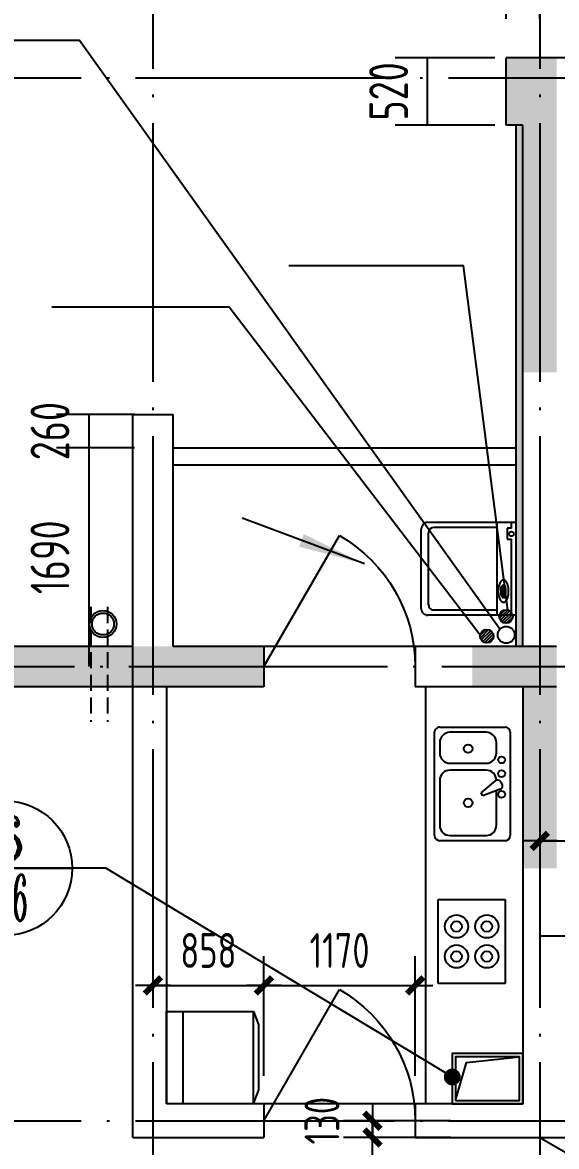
# Model space of a CAD drawing. Extents: x -726032 to 135930, y -151624 to 587044.
# Drawn here: x -378925 to -374797, y 477124 to 485813 of the extents above; entities that cross this region are included whole.
import ezdxf
from ezdxf.enums import TextEntityAlignment as Align

# ---------------------------------------------------------------- set-up
doc = ezdxf.new("R2010")
doc.units = 0
doc.header["$LTSCALE"] = 1000
doc.header["$MEASUREMENT"] = 0
doc.linetypes.add('DASH', pattern=[0.35, 0.25, -0.1])
doc.linetypes.add('DOTE', pattern=[2.42, 2, -0.2, 0.02, -0.2])
doc.layers.get('0').update_dxf_attribs({"linetype": 'CONTINUOUS'})
doc.layers.get('DEFPOINTS').update_dxf_attribs({"color": 1, "linetype": 'CONTINUOUS'})
for name, color, linetype in [('COLUMN', 170, 'CONTINUOUS'), ('DOTE', 8, 'DOTE'), ('GROUND', 45, 'CONTINUOUS'), ('JIAJU', 252, 'CONTINUOUS'), ('LVTRY', 6, 'CONTINUOUS'), ('PUB_DIM', 245, 'CONTINUOUS'), ('ROOF', 4, 'CONTINUOUS'), ('TOTHER', 7, 'CONTINUOUS'), ('WALL', 255, 'CONTINUOUS'), ('WINDOW', 155, 'CONTINUOUS'), ('WINDOW_TEXT', 7, 'CONTINUOUS'), ('引线', 213, 'CONTINUOUS'), ('空调', 245, 'CONTINUOUS'), ('雨水管', 20, 'CONTINUOUS')]:
    doc.layers.add(name, color=color, linetype=linetype)
doc.styles.add('COMP', font='COMPLEX', dxfattribs={"bigfont": 'hztxt'})
doc.styles.add('DIM_FONT', font='isocp.shx', dxfattribs={"width": 0.8})
doc.styles.add('SIMPLEX', font='SIMPLEX.SHX')
doc.dimstyles.new('DIMA', dxfattribs={"dimtxt": 300, "dimasz": 1, "dimexe": 250, "dimexo": 300, "dimgap": 150, "dimtad": 1, "dimdec": 0, "dimzin": 0, "dimdsep": 46, "dimtxsty": 'DIM_FONT', "dimcen": 0.09, "dimse1": 1, "dimclrt": 142, "dimadec": 0, "dimazin": 0, "dimtfac": 1, "dimtdec": 0, "dimtix": 1, "dimtmove": 2, "dimatfit": 3, "dimfxl": 1, "dimtolj": 1, "dimtzin": 0, "dimarcsym": 0})
doc.dimstyles.new('DIMB', dxfattribs={"dimtxt": 300, "dimasz": 1, "dimexe": 250, "dimexo": 300, "dimgap": 150, "dimtad": 1, "dimdec": 0, "dimzin": 0, "dimdsep": 46, "dimtxsty": 'DIM_FONT', "dimcen": 0.09, "dimse2": 1, "dimclrt": 142, "dimadec": 0, "dimazin": 0, "dimtfac": 1, "dimtdec": 0, "dimtix": 1, "dimtmove": 2, "dimatfit": 3, "dimfxl": 1, "dimtolj": 1, "dimtzin": 0, "dimarcsym": 0})
doc.dimstyles.new('DIMN', dxfattribs={"dimtxt": 300, "dimasz": 1, "dimexe": 250, "dimexo": 300, "dimgap": 150, "dimtad": 1, "dimdec": 0, "dimzin": 0, "dimdsep": 46, "dimtxsty": 'DIM_FONT', "dimcen": 0.09, "dimclrt": 142, "dimadec": 0, "dimazin": 0, "dimtfac": 1, "dimtdec": 0, "dimtix": 1, "dimtmove": 2, "dimatfit": 3, "dimfxl": 1, "dimtolj": 1, "dimtzin": 0, "dimarcsym": 0})

# ---------------------------------------------------------------- blocks, each defined once
blk = doc.blocks.new('_DIMX')
blk.add_line((-150, 0), (150, 0))
at = {"const_width": 50}
blk.add_lwpolyline([(-70, -70), (70, 70)], dxfattribs=at)
blk = doc.blocks.new('*D1743')
at = {"layer": 'DEFPOINTS', "color": 0, "transparency": 16777216}
for p in [(-373886.9, 479487.2), (-374926.9, 478884), (-373886.9, 478884)]:
    blk.add_point(p, dxfattribs=at)
at = {"layer": 'PUB_DIM', "color": 0, "lineweight": -2, "transparency": 16777216}
for p, q in [((-373886.9, 479154), (-373886.9, 479712.2)), ((-374926, 479487.2), (-373887.8, 479487.2))]:
    blk.add_line(p, q, dxfattribs=at)
at = {"layer": 'PUB_DIM', "color": 0, "lineweight": -2, "transparency": 16777216, "xscale": 0.9, "yscale": 0.9, "zscale": 0.9, "rotation": 180}
blk.add_blockref('_DIMX', (-374926.9, 479487.2), dxfattribs=at)
at = {"layer": 'PUB_DIM', "color": 0, "lineweight": -2, "transparency": 16777216, "xscale": 0.9, "yscale": 0.9, "zscale": 0.9}
blk.add_blockref('_DIMX', (-373886.9, 479487.2), dxfattribs=at)
at = {"layer": 'PUB_DIM', "color": 142, "transparency": 16777216, "insert": (-374406.9, 479757.2), "char_height": 270, "attachment_point": 5, "style": 'DIM_FONT'}
blk.add_mtext('\\A1;1040', dxfattribs=at)
blk = doc.blocks.new('_DBLK')
blk.add_line((-0.5, 0), (0, -0.866))
blk.add_arc((-0.5, 0), 1, 300, 0)
at = {"layer": 'WINDOW_TEXT', "style": 'SIMPLEX', "flags": 9}
blk.add_attdef('A', text='', height=1, dxfattribs=at).set_placement((0, 1.5), align=Align.MIDDLE)
blk = doc.blocks.new('*D1747')
at = {"layer": 'DEFPOINTS', "color": 0, "transparency": 16777216}
for p in [(-375888.8, 478369.9), (-377058.8, 477400.4), (-375888.8, 477400.4)]:
    blk.add_point(p, dxfattribs=at)
at = {"layer": 'PUB_DIM', "color": 0, "lineweight": -2, "transparency": 16777216}
for p, q in [((-375888.8, 477670.4), (-375888.8, 478594.9)), ((-377057.9, 478369.9), (-375889.7, 478369.9))]:
    blk.add_line(p, q, dxfattribs=at)
at = {"layer": 'PUB_DIM', "color": 0, "lineweight": -2, "transparency": 16777216, "xscale": 0.9, "yscale": 0.9, "zscale": 0.9, "rotation": 180}
blk.add_blockref('_DIMX', (-377058.8, 478369.9), dxfattribs=at)
at = {"layer": 'PUB_DIM', "color": 0, "lineweight": -2, "transparency": 16777216, "xscale": 0.9, "yscale": 0.9, "zscale": 0.9}
blk.add_blockref('_DIMX', (-375888.8, 478369.9), dxfattribs=at)
at = {"layer": 'PUB_DIM', "color": 142, "transparency": 16777216, "insert": (-376473.8, 478639.9), "char_height": 270, "attachment_point": 5, "style": 'DIM_FONT'}
blk.add_mtext('\\A1;1170', dxfattribs=at)
blk = doc.blocks.new('*D1748')
at = {"layer": 'DEFPOINTS', "color": 0, "transparency": 16777216}
for p in [(-376219.6, 477324), (-375343, 477324), (-375343, 477194)]:
    blk.add_point(p, dxfattribs=at)
at = {"layer": 'PUB_DIM', "color": 0, "lineweight": -2, "transparency": 16777216}
for p, q in [((-375613, 477324), (-376444.6, 477324)), ((-376219.6, 477324.9), (-376219.6, 477325.8)), ((-376219.6, 477194), (-376219.6, 477324)), ((-376219.6, 477193.1), (-376219.6, 477192.2))]:
    blk.add_line(p, q, dxfattribs=at)
at = {"layer": 'PUB_DIM', "color": 0, "lineweight": -2, "transparency": 16777216, "xscale": 0.9, "yscale": 0.9, "zscale": 0.9}
for p, rotation in [((-376219.6, 477324), 270), ((-376219.6, 477194), 90)]:
    blk.add_blockref('_DIMX', p, dxfattribs=dict(at, rotation=rotation))
at = {"layer": 'PUB_DIM', "color": 142, "transparency": 16777216, "insert": (-376609.7, 477324), "char_height": 270, "attachment_point": 5, "rotation": 90, "style": 'DIM_FONT'}
blk.add_mtext('\\A1;130', dxfattribs=at)
blk = doc.blocks.new('*D1749')
at = {"layer": 'DEFPOINTS', "color": 0, "transparency": 16777216}
for p in [(-377058.8, 478369.9), (-377916.8, 477400.4), (-377058.8, 477400.4)]:
    blk.add_point(p, dxfattribs=at)
at = {"layer": 'PUB_DIM', "color": 0, "lineweight": -2, "transparency": 16777216}
for p, q in [((-377058.8, 477670.4), (-377058.8, 478594.9)), ((-377915.9, 478369.9), (-377059.7, 478369.9))]:
    blk.add_line(p, q, dxfattribs=at)
at = {"layer": 'PUB_DIM', "color": 0, "lineweight": -2, "transparency": 16777216, "xscale": 0.9, "yscale": 0.9, "zscale": 0.9, "rotation": 180}
blk.add_blockref('_DIMX', (-377916.8, 478369.9), dxfattribs=at)
at = {"layer": 'PUB_DIM', "color": 0, "lineweight": -2, "transparency": 16777216, "xscale": 0.9, "yscale": 0.9, "zscale": 0.9}
blk.add_blockref('_DIMX', (-377058.8, 478369.9), dxfattribs=at)
at = {"layer": 'PUB_DIM', "color": 142, "transparency": 16777216, "insert": (-377487.8, 478639.9), "char_height": 270, "attachment_point": 5, "style": 'DIM_FONT'}
blk.add_mtext('\\A1;858', dxfattribs=at)
blk = doc.blocks.new('A$C593B1C2D')
at = {"layer": 'JIAJU'}
for p, q in [((0, 550), (0, 32.5)), ((550, 550), (0, 550)), ((550, 32.5), (550, 550)), ((550, 450), (0, 450)), ((0, 32.5), (84.2, 0)), ((550, 32.5), (0, 32.5)), ((465.8, 0), (84.2, 0)), ((550, 32.5), (465.8, 0))]:
    blk.add_line(p, q, dxfattribs=at)
blk = doc.blocks.new('A$C52343C9C')
at = {"layer": 'JIAJU', "rotation": 2.050917305024764e-05}
blk.add_blockref('A$C593B1C2D', (0, 0), dxfattribs=at)
blk = doc.blocks.new('A$C47CE1419')
at = {"layer": 'JIAJU', "xscale": -1, "rotation": 90}
blk.add_blockref('A$C52343C9C', (550, 550), dxfattribs=at)
blk = doc.blocks.new('M_E21')
for p, q in [((-250.1, 0), (250.1, 0)), ((-250.1, -400.1), (-250.1, 0)), ((250.1, 0), (250.1, -400.1)), ((250.1, -400.1), (-250.1, -400.1))]:
    blk.add_line(p, q)
at = {"layer": 'TOTHER', "linetype": 'Continuous'}
for centre, radius in [((-89.3, -109.8), 68.5), ((89.3, -109.8), 68.5), ((-89.3, -109.8), 31.6), ((89.3, -109.8), 31.6), ((-89.3, -290.2), 68.5), ((-89.3, -290.2), 31.6), ((89.3, -290.2), 68.5), ((89.3, -290.2), 31.6)]:
    blk.add_circle(centre, radius, dxfattribs=at)
at = {"width": 0.8, "flags": 9}
for tag in ['XSIZE', 'YSIZE']:
    blk.add_attdef(tag, (0, 0), '', height=0.5, dxfattribs=at)
blk = doc.blocks.new('M_E29JIV')
at = {"color": 0, "linetype": 'ByBlock'}
for p, q in [((30.7, 337.5), (419.3, 337.5)), ((0, -306.8), (0, 306.8)), ((358, 306.8), (143.2, 306.8)), ((450, 306.8), (450, -306.8)), ((81.8, 245.5), (81.8, 40)), ((419.3, -20.5), (419.3, 245.5)), ((58.9, 31.4), (162.5, 70.2)), ((162.5, 70.2), (172.8, 52.5)), ((48.4, 2), (56.6, -12.3)), ((172.8, 52.5), (87.3, -17.8)), ((143.2, -81.8), (358, -81.8)), ((358, -122.7), (143.2, -122.7)), ((81.8, -184.1), (81.8, -245.5)), ((419.3, -245.5), (419.3, -184.1)), ((143.2, -306.8), (358, -306.8)), ((419.3, -337.5), (30.7, -337.5))]:
    blk.add_line(p, q, dxfattribs=at)
for centre, radius in [((250.6, 112.5), 25.6), ((51.1, 61.4), 20.5), ((51.1, -61.4), 20.5), ((51.1, -143.2), 20.5), ((250.6, -209.7), 25.6)]:
    blk.add_circle(centre, radius, dxfattribs=at)
for centre, radius, start, end in [((30.7, 306.8), 30.7, 90, 180), ((419.3, 306.8), 30.7, 0, 90), ((143.2, 245.5), 61.4, 90, 180), ((358, 245.5), 61.4, 0, 90), ((66.1, 12.3), 20.5, 110.53768, 210), ((74.3, -2), 20.5, 210, 309.46232), ((143.2, -20.5), 61.4, 180, 270), ((358, -20.5), 61.4, 270, 0), ((143.2, -184.1), 61.4, 90, 180), ((358, -184.1), 61.4, 0, 90), ((143.2, -245.5), 61.4, 180, 270), ((358, -245.5), 61.4, 270, 0), ((30.7, -306.8), 30.7, 180, 270), ((419.3, -306.8), 30.7, 270, 0)]:
    blk.add_arc(centre, radius, start, end, dxfattribs=at)
at = {"style": 'DIM_FONT', "width": 0.8, "flags": 9}
for tag in ['XSIZE', 'YSIZE']:
    blk.add_attdef(tag, (0, 0), '', height=0.5, dxfattribs=at)
blk = doc.blocks.new('*D1755')
at = {"layer": 'DEFPOINTS', "color": 0, "transparency": 16777216}
for p in [(-376219.6, 477194), (-375343, 477194), (-375343, 475894)]:
    blk.add_point(p, dxfattribs=at)
at = {"layer": 'PUB_DIM', "color": 0, "lineweight": -2, "transparency": 16777216}
for p, q in [((-375613, 477194), (-376444.6, 477194)), ((-376219.6, 475894.9), (-376219.6, 477193.1))]:
    blk.add_line(p, q, dxfattribs=at)
at = {"layer": 'PUB_DIM', "color": 0, "lineweight": -2, "transparency": 16777216, "xscale": 0.9, "yscale": 0.9, "zscale": 0.9}
for p, rotation in [((-376219.6, 477194), 90), ((-376219.6, 475894), 270)]:
    blk.add_blockref('_DIMX', p, dxfattribs=dict(at, rotation=rotation))
at = {"layer": 'PUB_DIM', "color": 142, "transparency": 16777216, "insert": (-376489.6, 476544), "char_height": 270, "attachment_point": 5, "rotation": 90, "style": 'DIM_FONT'}
blk.add_mtext('\\A1;1300', dxfattribs=at)
blk = doc.blocks.new('_INDEX')
blk.add_line((-0.5, 0), (0.5, 0))
blk.add_circle((0, 0), 0.5)
at = {"style": 'COMP'}
for tag, width, p, p2 in [('1', 2.333333, (-0.17, 0.05), (0.17, 0.05)), ('-', 1.166667, (-0.17, -0.39), (0.17, -0.39))]:
    blk.add_attdef(tag, text='', height=0.34, dxfattribs=dict(at, width=width)).set_placement(p, p2, align=Align.FIT)
blk = doc.blocks.new('*D559')
at = {"layer": 'DEFPOINTS', "color": 0, "transparency": 16777216}
for p in [(-374926.9, 486734.7), (-375186.9, 485540), (-374926.9, 485540)]:
    blk.add_point(p, dxfattribs=at)
at = {"layer": 'PUB_DIM', "color": 0, "lineweight": -2, "transparency": 16777216}
for p, q in [((-375186.9, 485840), (-375186.9, 486984.7)), ((-374926.9, 485840), (-374926.9, 486984.7)), ((-375187.9, 486734.7), (-375188.9, 486734.7)), ((-375186.9, 486734.7), (-374926.9, 486734.7)), ((-374925.9, 486734.7), (-374924.9, 486734.7))]:
    blk.add_line(p, q, dxfattribs=at)
at = {"layer": 'PUB_DIM', "color": 0, "transparency": 16777216}
for points in [[(-375187.9, 486734.9), (-375187.9, 486734.5), (-375186.9, 486734.7)], [(-374925.9, 486734.9), (-374925.9, 486734.5), (-374926.9, 486734.7)]]:
    blk.add_solid(points, dxfattribs=at)
at = {"layer": 'PUB_DIM', "color": 142, "transparency": 16777216, "insert": (-375010.9, 487249.3), "char_height": 300, "attachment_point": 5, "style": 'DIM_FONT'}
blk.add_mtext('\\A1;260', dxfattribs=at)
blk = doc.blocks.new('*D560')
at = {"layer": 'DEFPOINTS', "color": 0, "transparency": 16777216}
for p in [(-375794.9, 485540), (-374975, 485540), (-374975, 485020)]:
    blk.add_point(p, dxfattribs=at)
at = {"layer": 'PUB_DIM', "color": 0, "lineweight": -2, "transparency": 16777216}
for p, q in [((-375275, 485540), (-376044.9, 485540)), ((-375794.9, 485541), (-375794.9, 485542)), ((-375794.9, 485020), (-375794.9, 485540)), ((-375275, 485020), (-376044.9, 485020)), ((-375794.9, 485019), (-375794.9, 485018))]:
    blk.add_line(p, q, dxfattribs=at)
at = {"layer": 'PUB_DIM', "color": 0, "transparency": 16777216}
for points in [[(-375795, 485541), (-375794.7, 485541), (-375794.9, 485540)], [(-375795, 485019), (-375794.7, 485019), (-375794.9, 485020)]]:
    blk.add_solid(points, dxfattribs=at)
at = {"layer": 'PUB_DIM', "color": 142, "transparency": 16777216, "insert": (-376094.9, 485280), "char_height": 300, "attachment_point": 5, "rotation": 90, "style": 'DIM_FONT'}
blk.add_mtext('\\A1;520', dxfattribs=at)
blk = doc.blocks.new('M_E20')
for p, q in [((345, 0), (-345, 0)), ((-302.4, -35.8), (-345, -35.8)), ((-302.4, -35), (-302.4, -65.6)), ((-302.4, -65.6), (-219.3, -65.6)), ((-219.3, -65.6), (-219.3, -35)), ((345, -35.8), (-219.3, -35.8)), ((-307.3, -144.3), (-307.3, -611)), ((123, -86.9), (123.1, -98.6)), ((133.5, -96.3), (133.5, -112.9)), ((198.1, -96.3), (133.5, -96.3)), ((133.5, -112.9), (198.1, -112.9)), ((198.1, -112.9), (198.1, -96.3)), ((214.8, -88), (214.8, -98.5)), ((307.3, -144.3), (307.3, -611)), ((267.3, -651), (-267.3, -651))]:
    blk.add_line(p, q)
blk.add_lwpolyline([(83.3, -94.4, 0.185158), (88.2, -107.2, 0.102042), (107.7, -121.5, 0.060862), (132.7, -129.5, 0.047173), (166.5, -132.7, 0.047173), (200.2, -129.5, 0.060862), (225.3, -121.5, 0.102042), (244.7, -107.2, 0.185158), (249.6, -94.4, 0.185158), (244.7, -81.7, 0.102042), (225.3, -67.3, 0.060862), (200.2, -59.3, 0.047173), (166.5, -56.1, 0.047173), (132.7, -59.3, 0.060862), (107.7, -67.3, 0.102042), (88.2, -81.7, 0.185158)], format="xyb", close=True)
for points in [[(214.8, -88, 0.259034), (212.9, -84.6, 0.076276), (201.4, -79.7, 0.036515), (187.8, -77.2, 0.026615), (169, -76.2, 0.026615), (150.1, -77.2, 0.036515), (136.6, -79.7, 0.076276), (125, -84.6, 0.259034), (123.1, -88, 0.078462), (123.3, -89.3, 0.056762)], [(214.8, -98.5, 0.259034), (212.9, -95.1, 0.076276), (201.4, -90.2, 0.036515), (187.8, -87.7, 0.026615), (169, -86.7, 0.026615), (150.1, -87.7, 0.036515), (136.6, -90.2, 0.076276), (125, -95.1, 0.259034), (123.1, -98.5, 0.259034), (125, -102, 0.056762), (133.5, -106, 0.036515)], [(198.1, -107.7, 0.008736), (201.4, -106.9, 0.076276), (212.9, -102, 0.259034), (214.8, -98.5, 0.259034)]]:
    blk.add_lwpolyline(points, format="xyb")
blk.add_circle((-258.7, -35), 17.5)
for centre, start, end in [((-267.3, -611), 180, 270), ((267.3, -611), 270, 0)]:
    blk.add_arc(centre, 40, start, end)
at = {"layer": 'TOTHER', "linetype": 'Continuous'}
for p, q in [((-345, -655.8), (-345, 0)), ((345, 0), (345, -655.8)), ((-345, -144.7), (345, -144.7)), ((295, -705.8), (-295, -705.8))]:
    blk.add_line(p, q, dxfattribs=at)
for centre, start, end in [((-295, -655.8), 180, 270), ((295, -655.8), 270, 0)]:
    blk.add_arc(centre, 50, start, end, dxfattribs=at)
at = {"width": 0.8, "flags": 9}
for tag in ['XSIZE', 'YSIZE']:
    blk.add_attdef(tag, (0, 0), '', height=0.5, dxfattribs=at)
blk = doc.blocks.new('*D566')
at = {"layer": 'DEFPOINTS', "color": 0, "transparency": 16777216}
for p in [(-377760, 482784), (-378412.3, 482524), (-377760, 482524)]:
    blk.add_point(p, dxfattribs=at)
at = {"layer": 'PUB_DIM', "color": 0, "lineweight": -2, "transparency": 16777216}
for p, q in [((-378060, 482784), (-378662.3, 482784)), ((-378412.3, 482785), (-378412.3, 482786)), ((-378412.3, 482784), (-378412.3, 482524)), ((-378060, 482524), (-378662.3, 482524)), ((-378412.3, 482523), (-378412.3, 482522))]:
    blk.add_line(p, q, dxfattribs=at)
at = {"layer": 'PUB_DIM', "color": 0, "transparency": 16777216}
for points in [[(-378412.5, 482785), (-378412.2, 482785), (-378412.3, 482784)], [(-378412.5, 482523), (-378412.2, 482523), (-378412.3, 482524)]]:
    blk.add_solid(points, dxfattribs=at)
at = {"layer": 'PUB_DIM', "color": 142, "transparency": 16777216, "insert": (-378712.4, 482654), "char_height": 300, "attachment_point": 5, "rotation": 90, "style": 'DIM_FONT'}
blk.add_mtext('\\A1;260', dxfattribs=at)
blk = doc.blocks.new('*D3577')
at = {"layer": 'DEFPOINTS', "color": 0, "transparency": 16777216}
for p in [(-377760, 482524), (-378412.3, 480834), (-377760, 480834)]:
    blk.add_point(p, dxfattribs=at)
at = {"layer": 'PUB_DIM', "color": 0, "lineweight": -2, "transparency": 16777216}
for p, q in [((-378060, 482524), (-378662.3, 482524)), ((-378412.3, 482523), (-378412.3, 480835))]:
    blk.add_line(p, q, dxfattribs=at)
at = {"layer": 'PUB_DIM', "color": 0, "transparency": 16777216}
for points in [[(-378412.5, 482523), (-378412.2, 482523), (-378412.3, 482524)], [(-378412.5, 480835), (-378412.2, 480835), (-378412.3, 480834)]]:
    blk.add_solid(points, dxfattribs=at)
at = {"layer": 'PUB_DIM', "color": 142, "transparency": 16777216, "insert": (-378712.3, 481679), "char_height": 300, "attachment_point": 5, "rotation": 90, "style": 'DIM_FONT'}
blk.add_mtext('\\A1;1690', dxfattribs=at)
blk = doc.blocks.new('_ARROW')
blk.add_solid([(0, 0), (-1, 0.1), (-1, -0.1)])

msp = doc.modelspace()

# ---------------------------------------------------------------- hatches: boundary and pattern name
at = {"layer": 'ROOF'}
h = msp.add_hatch(dxfattribs=at)
h.set_pattern_fill('DOTS', color=256, scale=390, style=0)
h.set_pattern_definition([(0, (-388406.965, 72015.83), (12.1875, 24.375), [0, -24.375])])
h.paths.add_polyline_path([(-375108.9, 480990), (-375056.9, 480990), (-375056.9, 485020), (-375108.9, 485020)])
at = {"layer": '雨水管'}
h = msp.add_hatch(dxfattribs=at)
h.set_pattern_fill('ANSI31', color=256, scale=130, style=0)
h.set_pattern_definition([(45, (-895943.083, 823253.283), (-11.4904852, 11.4904852), [])])
h.paths.add_polyline_path([(-375239.3, 481221.5, 1), (-375135.3, 481221.5, 1)])
h = msp.add_hatch(dxfattribs=at)
h.set_pattern_fill('ANSI31', color=256, scale=130, style=0)
h.set_pattern_definition([(45, (-896091.395, 823101.326), (-11.4904852, 11.4904852), [])])
h.paths.add_polyline_path([(-375387.6, 481069.6, 1), (-375283.6, 481069.6, 1)])

# ---------------------------------------------------------------- linework, layer by layer
at = {"layer": 'COLUMN'}
for points in [[(-375186.9, 485540), (-375186.9, 485020), (-374796.9, 485540), (-375056.9, 485020)], [(-375056.9, 485020), (-375056.9, 483109), (-374796.9, 485540), (-374796.9, 483109)], [(-379346.9, 480990), (-379346.9, 480678), (-377058.9, 480990), (-377058.9, 480678)], [(-375446.9, 480990), (-375446.9, 480678), (-374796.9, 480990), (-375056.9, 480678)], [(-375056.9, 480678), (-375056.9, 479274), (-374796.9, 480990), (-374796.9, 479274)]]:
    msp.add_solid(points, dxfattribs=at)
at = {"layer": 'DOTE'}
for p, q in [((-377916.9, 487455.9), (-377916.9, 459611.9)), ((-374926.9, 487455.9), (-374926.9, 474984)), ((-385312.2, 485384), (-315680.4, 485384)), ((-385364.2, 480834), (-315680.4, 480834)), ((-374926.9, 478754), (-371546.9, 478754)), ((-385312.2, 477324), (-315680.4, 477324))]:
    msp.add_line(p, q, dxfattribs=at)
at = {"layer": 'GROUND'}
for p, q in [((-375888.9, 480990), (-377058.9, 480990)), ((-375888.9, 477454), (-377058.9, 477454))]:
    msp.add_line(p, q, dxfattribs=at)
at = {"layer": 'LVTRY'}
msp.add_line((-375810.9, 480678), (-375810.9, 477454), dxfattribs=at)
for points in [[(-375602.9, 477454), (-375056.9, 477454), (-375056.9, 477844), (-375602.9, 477844)], [(-375576.9, 477480), (-375082.9, 477480), (-375082.9, 477818), (-375576.9, 477818)]]:
    msp.add_lwpolyline(points, close=True, dxfattribs=at)
msp.add_lwpolyline([(-375576.9, 477480), (-375492.3, 477774.5), (-375082.9, 477818)], dxfattribs=at)
at = {"layer": 'ROOF'}
for p, q in [((-375108.9, 480990), (-375108.9, 485020)), ((-377760.9, 482524), (-375108.9, 482524)), ((-377760.9, 482394), (-375108.9, 482394))]:
    msp.add_line(p, q, dxfattribs=at)
at = {"layer": 'WALL'}
for p, q in [((-374016.9, 485540), (-375186.9, 485540)), ((-375186.9, 485020), (-375186.9, 485540)), ((-375056.9, 485020), (-375186.9, 485020)), ((-375056.9, 480990), (-375056.9, 485020)), ((-378072.9, 477194), (-378072.9, 482784)), ((-378072.9, 482784), (-377760.9, 482784)), ((-377760.9, 480990), (-377760.9, 482784)), ((-378072.9, 480990), (-379346.9, 480990)), ((-377058.9, 480990), (-377760.9, 480990)), ((-377058.9, 480990), (-377058.9, 480678)), ((-375888.9, 480990), (-375888.9, 480678)), ((-374796.9, 480990), (-375888.9, 480990)), ((-377058.9, 480678), (-379346.9, 480678)), ((-377812.9, 480678), (-377812.9, 477454)), ((-374796.9, 480678), (-375888.9, 480678)), ((-375056.9, 480678), (-375056.9, 477454)), ((-377058.9, 477454), (-377812.9, 477454)), ((-377058.9, 477454), (-377058.9, 477194)), ((-375888.9, 477454), (-375888.9, 477194)), ((-375056.9, 477454), (-375888.9, 477454)), ((-378072.9, 477194), (-377058.9, 477194)), ((-375888.9, 477194), (-373808.9, 477194))]:
    msp.add_line(p, q, dxfattribs=at)
at = {"layer": '引线'}
for points in [[(-375234.3, 481123.1), (-378483.5, 485673.8), (-380565.6, 485673.8)], [(-375173.2, 481271.6), (-375517, 483933.2), (-376864.9, 483933.2)], [(-375387, 481077.1), (-377326.9, 483612.1), (-378699.4, 483612.1)], [(-375602.9, 477661.9), (-378280.8, 479275.6), (-383427.8, 479275.6)]]:
    msp.add_lwpolyline(points, dxfattribs=at)
at = {"layer": '引线', "const_width": 64.7}
msp.add_lwpolyline([(-375635.5, 477661.9, 1), (-375570.2, 477661.9, 1)], format="xyb", close=True, dxfattribs=at)
at = {"layer": '空调', "linetype": 'DASH', "ltscale": 0.5}
for p, q in [((-378397.9, 481295.8), (-378397.9, 480406.4)), ((-378267.9, 481295.8), (-378267.9, 480406.4))]:
    msp.add_line(p, q, dxfattribs=at)
at = {"layer": '雨水管'}
msp.add_lwpolyline([(-376282.1, 481627.6), (-377227.5, 481982.7)], dxfattribs=at)
for centre, radius in [((-378302.8, 481163.4), 104), ((-375187.3, 481221.5), 52), ((-378302.8, 481163.4), 84.5), ((-375335.6, 481069.6), 52), ((-375186.2, 481079.3), 65)]:
    msp.add_circle(centre, radius, dxfattribs=at)

# ---------------------------------------------------------------- block references
at = {"layer": 'LVTRY'}
for name, p, xscale, yscale, zscale, rotation in [('M_E20', (-375108.9, 481590.6), 1.039999999993597, 1.039999999993597, 1.039999999993597, 270), ('M_E29JIV', (-375154.9, 479927.2), 1.299999999999272, 1.299999999999272, 1.299999999999272, 180), ('M_E21', (-375192.7, 478709.5), 1.30000000000291, 1.30000000000291, 1.30000000000291, 270)]:
    msp.add_blockref(name, p, dxfattribs=dict(at, xscale=xscale, yscale=yscale, zscale=zscale, rotation=rotation))
at = {"layer": 'LVTRY', "xscale": 1.299999999999272, "yscale": 1.299999999999272, "zscale": 1.299999999999272}
msp.add_blockref('A$C47CE1419', (-377812.9, 477454), dxfattribs=at)
at = {"layer": 'WINDOW'}
for p, xscale, yscale, zscale, rotation in [((-376473.9, 480834), -1170, 1170, 1170, 180), ((-376473.9, 477324), -1170, 1170, 1170, 180), ((-374926.9, 476544), 1300, -1300, 1300, 270)]:
    msp.add_blockref('_DBLK', p, dxfattribs=dict(at, xscale=xscale, yscale=yscale, zscale=zscale, rotation=rotation))
at = {"layer": '引线'}
ref = msp.add_blockref('_INDEX', (-379060.8, 479275.6), dxfattribs=dict(at, xscale=1040, yscale=1040, zscale=1040))
ref.add_attrib('1', '6', dxfattribs={"layer": '0', "height": 353.6, "style": 'COMP', "width": 1.5}).set_placement((-379237.6, 479327.6), (-378884, 479327.6), align=Align.FIT)
ref.add_attrib('-', '406', dxfattribs={"layer": '0', "height": 353.6, "style": 'COMP', "width": 0.381818}).set_placement((-379237.6, 478870), (-378884, 478870), align=Align.FIT)
at = {"layer": '雨水管', "xscale": 519.9999999999982, "yscale": 519.9999999999982, "zscale": 519.9999999999982, "rotation": 339.4141290930005}
msp.add_blockref('_ARROW', (-376282.1, 481627.6), dxfattribs=at)

# ---------------------------------------------------------------- dimensions: what is measured, and where the dimension line sits
at = {"layer": 'PUB_DIM'}
dim = msp.add_linear_dim(base=(-374926.9, 486734.7), p1=(-375186.9, 485540), p2=(-374926.9, 485540), angle=180, dimstyle='DIMN', dxfattribs=at)
dim.commit()
dim.dimension.update_dxf_attribs({"geometry": '*D559', "text_midpoint": (-375010.9, 487249.3), "dimtype": 160})
for base, p1, p2, angle, dimstyle, picture, middle in [((-375794.9, 485540), (-374975, 485020), (-374975, 485540), 270, 'DIMN', '*D560', (-376094.9, 485280)), ((-378412.3, 482524), (-377760, 482784), (-377760, 482524), 90, 'DIMN', '*D566', (-378712.4, 482654)), ((-378412.3, 480834), (-377760, 482524), (-377760, 480834), 90, 'DIMB', '*D3577', (-378712.3, 481679))]:
    dim = msp.add_linear_dim(base=base, p1=p1, p2=p2, angle=angle, dimstyle=dimstyle, dxfattribs=at)
    dim.commit()
    dim.dimension.update_dxf_attribs({"geometry": picture, "text_midpoint": middle})
for p1, p2, distance, picture, middle in [((-374926.9, 478884), (-373886.9, 478884), 603.2, '*D1743', (-374406.9, 479757.2)), ((-377916.8, 477400.4), (-377058.8, 477400.4), 969.4, '*D1749', (-377487.8, 478639.9)), ((-377058.8, 477400.4), (-375888.8, 477400.4), 969.4, '*D1747', (-376473.8, 478639.9)), ((-375343, 475894), (-375343, 477194), 876.7, '*D1755', (-376489.6, 476544))]:
    dim = msp.add_aligned_dim(p1=p1, p2=p2, distance=distance, dimstyle='DIMA', override={"dimscale": 0.9, "dimblk1": '_DIMX', "dimblk2": '_DIMX', "dimsah": 1}, dxfattribs=at)
    dim.commit()
    dim.dimension.update_dxf_attribs({"geometry": picture, "text_midpoint": middle})
dim = msp.add_linear_dim(base=(-376219.6, 477324), p1=(-375343, 477194), p2=(-375343, 477324), angle=90, dimstyle='DIMA', override={"dimscale": 0.9, "dimblk1": '_DIMX', "dimblk2": '_DIMX', "dimsah": 1}, dxfattribs=at)
dim.commit()
dim.dimension.update_dxf_attribs({"geometry": '*D1748', "text_midpoint": (-376609.7, 477324), "dimtype": 161})

doc.saveas('drawing.dxf')
